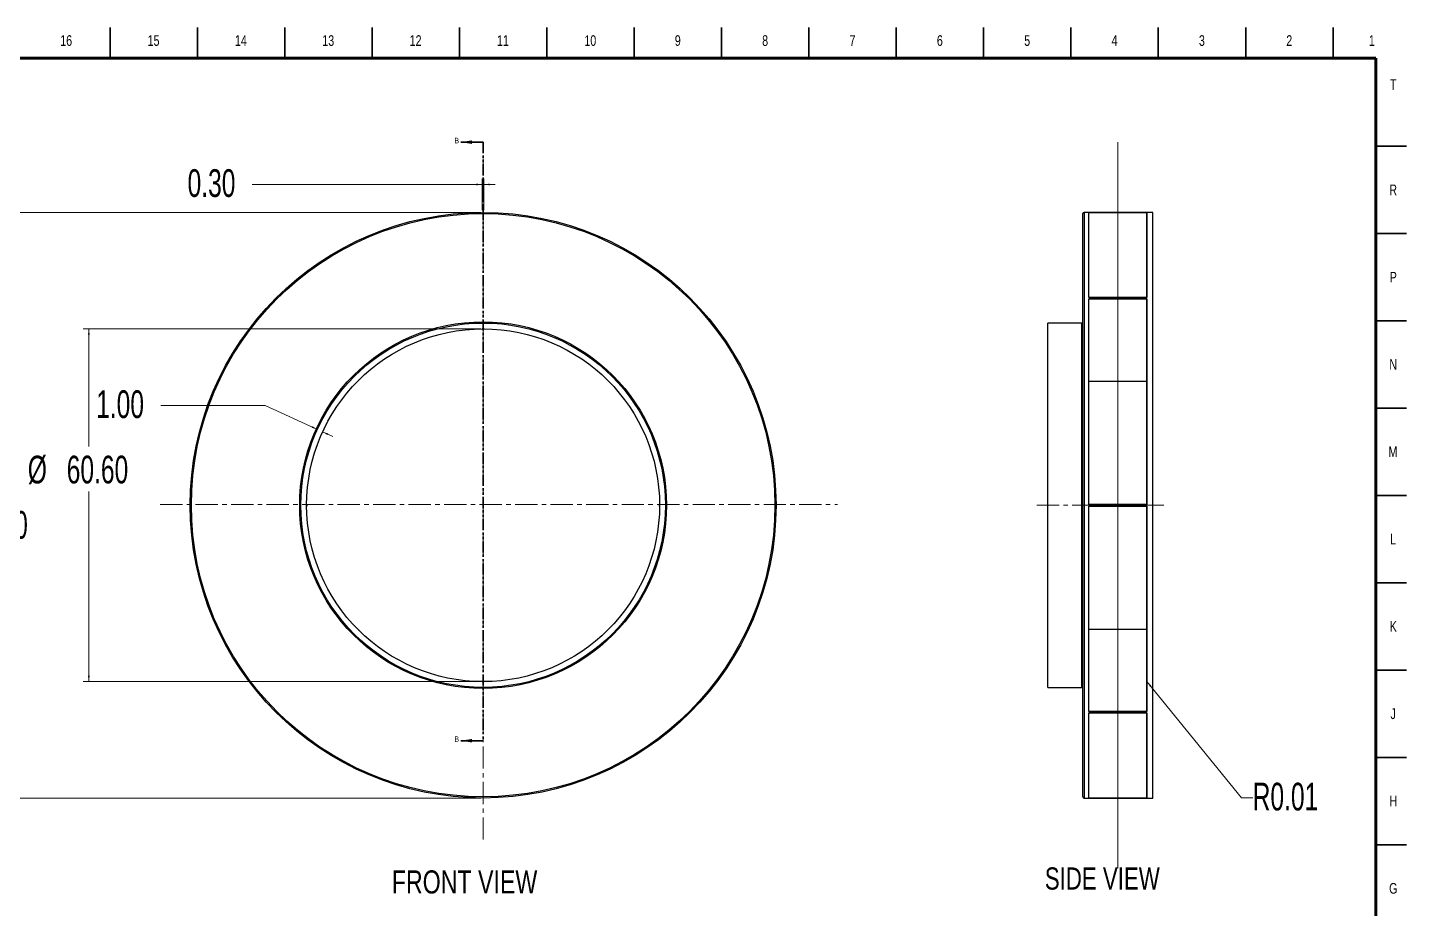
# Model space of a CAD drawing. Header units: millimetres. Extents: x 0 to 119, y 0 to 84.
# Drawn here: x 39.7 to 118.7, y 33.4 to 83.9 of the extents above; entities that cross this region are included whole.
import ezdxf

# ---------------------------------------------------------------- set-up
doc = ezdxf.new("R2010")
doc.units = ezdxf.units.MM
doc.linetypes.add('CENTERX2', pattern=[2.032, 1.27, -0.254, 0.254, -0.254])
doc.linetypes.add('PHANTOM', pattern=[1.27, 0.635, -0.127, 0.127, -0.127, 0.127, -0.127])
doc.styles.add('SLDTEXTSTYLE0', font='TXT', dxfattribs={"width": 0.75})
doc.styles.add('SLDTEXTSTYLE2', font='TXT', dxfattribs={"width": 0.663})
doc.dimstyles.new('SLDDIMSTYLE0', dxfattribs={"dimtxt": 1.467611, "dimasz": 0.3302, "dimexe": 0, "dimexo": 0.0625, "dimgap": 0.366903, "dimtad": 0, "dimtih": 1, "dimtoh": 1, "dimlfac": 3, "dimrnd": 1e-09, "dimzin": 4, "dimdsep": 46, "dimtxsty": 'SLDTEXTSTYLE2', "dimsah": 1, "dimcen": 0.09, "dimadec": 0, "dimazin": 1, "dimtfac": 1, "dimtofl": 0, "dimtmove": 0, "dimatfit": 3, "dimfxl": 0, "dimfrac": 2, "dimtolj": 1, "dimtzin": 12, "dimarcsym": 0})
doc.dimstyles.new('SLDDIMSTYLE1', dxfattribs={"dimtxt": 1.467611, "dimasz": 0.3302, "dimexe": 0, "dimexo": 0.0625, "dimgap": 0.366903, "dimtad": 0, "dimtih": 1, "dimtoh": 1, "dimlfac": 3, "dimrnd": 1e-09, "dimzin": 0, "dimdsep": 46, "dimtxsty": 'SLDTEXTSTYLE2', "dimsah": 1, "dimcen": 0.09, "dimadec": 0, "dimazin": 0, "dimtfac": 1, "dimtmove": 0, "dimatfit": 0, "dimfxl": 0, "dimfrac": 2, "dimtolj": 1, "dimtzin": 12, "dimarcsym": 0})
doc.dimstyles.new('SLDDIMSTYLE2', dxfattribs={"dimtxt": 1.467611, "dimasz": 0.3302, "dimexe": 0, "dimexo": 0.0625, "dimgap": 0.366903, "dimtad": 0, "dimtih": 1, "dimtoh": 1, "dimlfac": 3, "dimrnd": 1e-09, "dimzin": 4, "dimdsep": 46, "dimtxsty": 'SLDTEXTSTYLE2', "dimsah": 1, "dimcen": 0.09, "dimadec": 0, "dimazin": 1, "dimtfac": 1, "dimtmove": 0, "dimatfit": 0, "dimfxl": 0, "dimfrac": 2, "dimtolj": 1, "dimtzin": 12, "dimarcsym": 0})
doc.dimstyles.new('SLDDIMSTYLE3', dxfattribs={"dimtxt": 1.467611, "dimasz": 0.3302, "dimexe": 0, "dimexo": 0.0625, "dimgap": 0.366903, "dimtad": 0, "dimtih": 1, "dimtoh": 1, "dimlfac": 3, "dimrnd": 1e-09, "dimdsep": 46, "dimtxsty": 'SLDTEXTSTYLE2', "dimsah": 1, "dimcen": 0, "dimadec": 0, "dimazin": 2, "dimtfac": 1, "dimtofl": 0, "dimtmove": 0, "dimatfit": 3, "dimfxl": 0, "dimfrac": 2, "dimtolj": 1, "dimtzin": 12, "dimarcsym": 0})

# ---------------------------------------------------------------- blocks, each defined once
blk = doc.blocks.new('_D')
at = {"color": 7, "linetype": 'Continuous', "lineweight": 0}
for p, q in [((65.675, 73.265), (36.918, 73.265)), ((37.235, 73.265), (37.235, 56.695)), ((37.235, 39.731), (37.235, 54.119)), ((65.675, 39.731), (36.918, 39.731))]:
    blk.add_line(p, q, dxfattribs=at)
at = {"color": 7, "linetype": 'Continuous', "lineweight": 18}
for points in [[(37.235, 73.265), (37.184, 72.934), (37.286, 72.934)], [(37.235, 39.731), (37.286, 40.061), (37.184, 40.061)]]:
    blk.add_solid(points, dxfattribs=at)
at = {"color": 7, "linetype": 'Continuous', "lineweight": 18, "char_height": 1.5875, "attachment_point": 1, "style": 'SLDTEXTSTYLE2'}
for s, insert in [('%%c', (33.211, 56.166)), ('100.60', (35.439, 56.166))]:
    blk.add_mtext(s, dxfattribs=dict(at, insert=insert))
blk = doc.blocks.new('_D_1')
at = {"color": 7, "linetype": 'Continuous', "lineweight": 0}
for p, q in [((65.675, 66.598), (42.918, 66.598)), ((43.235, 66.598), (43.235, 59.863)), ((43.235, 46.398), (43.235, 57.287)), ((65.675, 46.398), (42.918, 46.398))]:
    blk.add_line(p, q, dxfattribs=at)
at = {"color": 7, "linetype": 'Continuous', "lineweight": 18}
for points in [[(43.235, 66.598), (43.184, 66.268), (43.286, 66.268)], [(43.235, 46.398), (43.286, 46.728), (43.184, 46.728)]]:
    blk.add_solid(points, dxfattribs=at)
at = {"color": 7, "linetype": 'Continuous', "lineweight": 18, "char_height": 1.5875, "attachment_point": 1, "style": 'SLDTEXTSTYLE2'}
for s, insert in [('%%c', (39.74, 59.334)), ('60.60', (41.968, 59.334))]:
    blk.add_mtext(s, dxfattribs=dict(at, insert=insert))
blk = doc.blocks.new('_D_2')
at = {"color": 7, "linetype": 'Continuous', "lineweight": 0}
for p, q in [((65.752, 73.391), (65.752, 75.182)), ((65.852, 73.391), (65.852, 75.182)), ((65.752, 74.865), (52.59, 74.865)), ((65.852, 74.865), (66.487, 74.865))]:
    blk.add_line(p, q, dxfattribs=at)
at = {"color": 7, "linetype": 'Continuous', "lineweight": 18}
for points in [[(65.752, 74.865), (65.422, 74.915), (65.422, 74.814)], [(65.852, 74.865), (66.182, 74.814), (66.182, 74.915)]]:
    blk.add_solid(points, dxfattribs=at)
at = {"color": 7, "linetype": 'Continuous', "lineweight": 18, "insert": (48.886, 75.738), "char_height": 1.5875, "attachment_point": 1, "style": 'SLDTEXTSTYLE2'}
blk.add_mtext('0.30', dxfattribs=at)
blk = doc.blocks.new('_D_3')
at = {"color": 7, "linetype": 'Continuous', "lineweight": 0}
for p, q in [((53.33, 62.202), (47.357, 62.202)), ((56.314, 60.837), (53.33, 62.202)), ((56.261, 60.722), (56.182, 60.549)), ((56.564, 60.583), (56.485, 60.41)), ((56.617, 60.699), (57.195, 60.435))]:
    blk.add_line(p, q, dxfattribs=at)
at = {"color": 7, "linetype": 'Continuous', "lineweight": 18}
for points in [[(56.314, 60.837), (56.035, 61.021), (55.993, 60.929)], [(56.617, 60.699), (56.896, 60.515), (56.939, 60.608)]]:
    blk.add_solid(points, dxfattribs=at)
at = {"color": 7, "linetype": 'Continuous', "lineweight": 18, "insert": (43.653, 63.076), "char_height": 1.5875, "attachment_point": 1, "style": 'SLDTEXTSTYLE2'}
blk.add_mtext('1.00', dxfattribs=at)
blk = doc.blocks.new('_D_4')
at = {"color": 7, "linetype": 'Continuous', "lineweight": 0}
for p, q in [((103.796, 46.398), (109.215, 39.733)), ((109.215, 39.733), (109.85, 39.733))]:
    blk.add_line(p, q, dxfattribs=at)
at = {"color": 7, "linetype": 'Continuous', "lineweight": 18}
blk.add_solid([(103.796, 46.398), (103.965, 46.11), (104.044, 46.174)], dxfattribs=at)
at = {"color": 7, "linetype": 'Continuous', "lineweight": 18, "insert": (109.85, 40.606), "char_height": 1.5875, "attachment_point": 1, "style": 'SLDTEXTSTYLE2'}
blk.add_mtext('R0.01', dxfattribs=at)

msp = doc.modelspace()

# ---------------------------------------------------------------- linework, layer by layer
at = {"color": 7, "linetype": 'Continuous', "lineweight": 35}
for p, q in [((44.45, 82.1), (44.45, 83.85)), ((49.45, 82.1), (49.45, 83.85)), ((54.45, 82.1), (54.45, 83.85)), ((59.45, 83.8501), (59.45, 82.0999)), ((59.45, 82.1), (59.45, 83.85)), ((64.45, 82.1), (64.45, 83.85)), ((69.45, 82.1), (69.45, 83.85)), ((74.45, 82.1), (74.45, 83.85)), ((79.45, 82.1), (79.45, 83.85)), ((84.45, 82.1), (84.45, 83.85)), ((89.45, 82.1), (89.45, 83.85)), ((94.45, 82.1), (94.45, 83.85)), ((99.45, 82.1), (99.45, 83.85)), ((104.45, 82.1), (104.45, 83.85)), ((109.45, 82.1), (109.45, 83.85)), ((114.45, 82.1), (114.45, 83.85)), ((65.802, 77.2885), (64.532, 77.2885)), ((116.9, 77.05), (118.65, 77.05)), ((116.9, 72.05), (118.65, 72.05)), ((116.9, 67.05), (118.65, 67.05)), ((116.9, 62.05), (118.65, 62.05)), ((116.9, 57.05), (118.65, 57.05)), ((116.9, 52.05), (118.65, 52.05)), ((116.9, 47.05), (118.65, 47.05)), ((65.802, 43.0111), (64.532, 43.0111)), ((118.6501, 42.05), (116.8999, 42.05)), ((116.9, 42.05), (118.65, 42.05)), ((116.9, 37.05), (118.65, 37.05))]:
    msp.add_line(p, q, dxfattribs=at)
at = {"color": 7, "linetype": 'Continuous', "lineweight": 70}
for p, q in [((2, 82.1), (116.9, 82.1)), ((116.9, 82.1), (116.9, 2))]:
    msp.add_line(p, q, dxfattribs=at)
at = {"color": 7, "linetype": 'PHANTOM', "lineweight": 35}
msp.add_line((65.802, 77.2885), (65.802, 43.0111), dxfattribs=at)
at = {"color": 7, "linetype": 'Continuous', "lineweight": 18}
msp.add_line((102.1294, 77.2885), (102.1294, 35.7072), dxfattribs=at)
at = {"color": 7, "linetype": 'CENTERX2', "lineweight": 18}
for p, q in [((65.802, 37.3488), (65.802, 76.361)), ((47.3165, 56.5462), (86.0858, 56.5462)), ((97.4952, 56.4978), (104.7652, 56.4978))]:
    msp.add_line(p, q, dxfattribs=at)
at = {"color": 7, "linetype": 'Continuous', "lineweight": 25}
for p, q in [((100.1302, 56.4978), (100.1302, 73.1978)), ((104.1302, 73.2645), (100.1969, 73.2645)), ((100.4636, 73.2644), (103.7952, 73.2644)), ((100.4636, 68.3878), (100.4636, 73.2644)), ((103.7952, 73.2628), (100.4636, 73.2628)), ((103.7952, 73.2644), (103.7952, 73.2628)), ((103.7969, 68.389), (103.7969, 73.2628)), ((103.7986, 73.2644), (103.7986, 68.3901)), ((104.1302, 56.4978), (104.1302, 73.2645)), ((103.7952, 68.3883), (100.4636, 68.3883)), ((103.7952, 68.3878), (100.4636, 68.3878)), ((100.4636, 68.3194), (103.7952, 68.3194)), ((100.4636, 56.5462), (100.4636, 68.3194)), ((103.7952, 68.3171), (100.4636, 68.3171)), ((103.7952, 68.3194), (103.7952, 68.3171)), ((103.7952, 63.6042), (103.7952, 68.3171)), ((103.7969, 56.5495), (103.7969, 68.3159)), ((103.7986, 68.3171), (103.7986, 56.5495)), ((100.0636, 66.9312), (98.1302, 66.9312)), ((98.1302, 56.4978), (98.1302, 66.9312)), ((58.6249, 63.6018), (58.6237, 63.603)), ((58.6968, 63.6761), (58.698, 63.6749)), ((72.9059, 63.6749), (72.9071, 63.6761)), ((72.9802, 63.603), (72.979, 63.6018)), ((100.4636, 63.6042), (103.7952, 63.6042)), ((98.1302, 46.0645), (98.1302, 56.4978)), ((100.1302, 39.7978), (100.1302, 56.4978)), ((100.4636, 56.5478), (103.7952, 56.5478)), ((103.7952, 56.5462), (100.4636, 56.5462)), ((100.4636, 56.4495), (103.7952, 56.4495)), ((100.4636, 44.6762), (100.4636, 56.4495)), ((103.7952, 56.4478), (100.4636, 56.4478)), ((103.7952, 56.5478), (103.7952, 56.5462)), ((103.7952, 56.4495), (103.7952, 56.4478)), ((103.7969, 44.6798), (103.7969, 56.4462)), ((103.7986, 56.4462), (103.7986, 44.6786)), ((104.1302, 39.7312), (104.1302, 56.4978)), ((58.6237, 49.3927), (58.6249, 49.3939)), ((58.698, 49.3208), (58.6968, 49.3196)), ((72.9071, 49.3196), (72.9059, 49.3208)), ((72.979, 49.3939), (72.9802, 49.3927)), ((100.4636, 49.3915), (103.7952, 49.3915)), ((103.7952, 44.6786), (103.7952, 49.3915)), ((98.1302, 46.0645), (100.0636, 46.0645)), ((100.4636, 44.6786), (103.7952, 44.6786)), ((103.7952, 44.6762), (100.4636, 44.6762)), ((100.4636, 44.6079), (103.7952, 44.6079)), ((100.4636, 39.7312), (100.4636, 44.6079)), ((100.4636, 44.6074), (103.7952, 44.6074)), ((103.7952, 44.6786), (103.7952, 44.6762)), ((103.7969, 39.7329), (103.7969, 44.6067)), ((103.7986, 44.6055), (103.7986, 39.7313)), ((100.1969, 39.7312), (104.1302, 39.7312)), ((100.4636, 39.7329), (103.7952, 39.7329)), ((103.7952, 39.7312), (100.4636, 39.7312)), ((103.7952, 39.7329), (103.7952, 39.7312))]:
    msp.add_line(p, q, dxfattribs=at)
at = {"color": 1, "linetype": 'Continuous', "lineweight": 25}
for p, q in [((100.1969, 73.2645), (100.1969, 56.4978)), ((103.7952, 68.3883), (103.7952, 73.2628)), ((103.7952, 68.3878), (103.7952, 68.3883)), ((65.7503, 66.596), (65.7503, 66.5977)), ((65.8536, 66.5977), (65.8536, 66.596)), ((100.0636, 56.4978), (100.0636, 66.9312)), ((55.7021, 56.5495), (55.7038, 56.5495)), ((55.7038, 56.4462), (55.7021, 56.4462)), ((75.9002, 56.5495), (75.9018, 56.5495)), ((75.9018, 56.4462), (75.9002, 56.4462)), ((100.0636, 46.0645), (100.0636, 56.4978)), ((100.1969, 56.4978), (100.1969, 39.7312)), ((65.7503, 46.398), (65.7503, 46.3996)), ((65.8536, 46.3996), (65.8536, 46.398)), ((103.7952, 44.6079), (103.7952, 44.6074)), ((103.7952, 39.7329), (103.7952, 44.6074))]:
    msp.add_line(p, q, dxfattribs=at)
at = {"color": 7, "linetype": 'Continuous', "lineweight": 25}
for radius in [16.7667, 16.7, 10.5, 10.4333, 10.1]:
    msp.add_circle((65.802, 56.4978), radius, dxfattribs=at)
for centre, radius, start, end in [((100.1969, 73.1978), 0.0667, 90, 180), ((103.7986, 73.2628), 0.00167, 89.999864, 179.999864), ((103.7984, 68.3887), 0.00149, 82.004389, 168.69044), ((103.7984, 68.3156), 0.00149, 81.89667, 168.465204), ((65.802, 56.4978), 10.0983, 89.706853, 90.293147), ((100.0636, 66.9978), 0.0667, 270, 0), ((65.802, 56.4978), 10.0983, 134.706853, 135.293147), ((65.802, 56.4978), 10.0983, 44.706853, 45.293147), ((65.802, 56.4978), 10.0983, 179.706853, 180.293147), ((65.802, 56.4978), 10.0983, 359.706853, 0.293147), ((103.7982, 56.4143), 0.1352, 89.823432, 90.529717), ((103.7982, 56.5814), 0.1352, 269.470283, 270.176568), ((65.802, 56.4978), 10.0983, 224.706853, 225.293147), ((65.802, 56.4978), 10.0983, 314.706853, 315.293147), ((65.802, 56.4978), 10.0983, 269.706853, 270.293147), ((100.0636, 45.9978), 0.0667, 0, 90), ((103.7984, 44.6801), 0.00149, 191.534796, 278.10333), ((103.7984, 44.607), 0.00149, 191.30956, 277.995611), ((100.1969, 39.7978), 0.0667, 180, 270), ((103.7986, 39.7329), 0.00167, 180.000136, 270.000136)]:
    msp.add_arc(centre, radius, start, end, dxfattribs=at)
for points, knots in [([(103.7986, 73.2644), (103.7986, 73.2644), (103.7985, 73.2644), (103.7985, 73.2644), (103.7984, 73.2644), (103.7983, 73.2644), (103.7981, 73.2644), (103.7979, 73.2644), (103.7976, 73.2644), (103.7973, 73.2644), (103.797, 73.2644), (103.7967, 73.2644), (103.7963, 73.2644), (103.796, 73.2644), (103.7956, 73.2644), (103.7952, 73.2644)], [0, 0, 0, 0, 0.00002208957, 0.00002208957, 0.00002208957, 0.00005594473, 0.00005594473, 0.00005594473, 0.00008979878, 0.00008979878, 0.00008979878, 0.00012365171, 0.00012365171, 0.00012365171, 0.00015750398, 0.00015750398, 0.00015750398, 0.00015750398]), ([(103.7952, 73.2628), (103.7954, 73.2628), (103.7956, 73.2628), (103.7958, 73.2628), (103.796, 73.2628), (103.7961, 73.2628), (103.7963, 73.2628), (103.7964, 73.2628), (103.7966, 73.2628), (103.7967, 73.2628), (103.7968, 73.2628), (103.7968, 73.2628), (103.7969, 73.2628), (103.7969, 73.2628), (103.7969, 73.2628), (103.7969, 73.2628)], [0, 0, 0, 0, 0.000016788522, 0.000016788522, 0.000016788522, 0.000033577084, 0.000033577084, 0.000033577084, 0.000050365747, 0.000050365747, 0.000050365747, 0.000067154549, 0.000067154549, 0.000067154549, 0.000078108655, 0.000078108655, 0.000078108655, 0.000078108655]), ([(77.6228, 68.3885), (77.6227, 68.3887), (77.6223, 68.3891), (77.6217, 68.3897), (77.6213, 68.3901), (77.6212, 68.3901)], [0, 0, 0, 0, 0.3824151, 0.8684296, 1, 1, 1, 1]), ([(77.6236, 68.3878), (77.6235, 68.3878), (77.6235, 68.3879), (77.6232, 68.3882), (77.6229, 68.3885), (77.6228, 68.3885)], [0, 0, 0, 0, 0.4214587, 0.8959237, 1, 1, 1, 1]), ([(103.7952, 68.3878), (103.7955, 68.3878), (103.7957, 68.3878), (103.796, 68.3879), (103.7963, 68.3879), (103.7967, 68.388), (103.797, 68.3882), (103.7973, 68.3883), (103.7976, 68.3885), (103.7978, 68.3887), (103.7981, 68.3889), (103.7983, 68.3891), (103.7984, 68.3894), (103.7985, 68.3896), (103.7986, 68.3899), (103.7986, 68.3901)], [0, 0, 0, 0, 0.00002208648, 0.00002208648, 0.00002208648, 0.00005593931, 0.00005593931, 0.00005593931, 0.00008979325, 0.00008979325, 0.00008979325, 0.00012364833, 0.00012364833, 0.00012364833, 0.00015750408, 0.00015750408, 0.00015750408, 0.00015750408]), ([(103.7969, 68.389), (103.7969, 68.389), (103.7969, 68.389), (103.7969, 68.3889), (103.7966, 68.3887), (103.7963, 68.3885), (103.7958, 68.3883), (103.7954, 68.3883), (103.7952, 68.3883)], [0, 0, 0, 0, 0.065324, 0.3254832, 0.5109336, 0.6734922, 0.844207, 1, 1, 1, 1]), ([(103.7986, 68.3171), (103.7986, 68.3172), (103.7985, 68.3174), (103.7985, 68.3176), (103.7984, 68.3179), (103.7983, 68.3181), (103.7981, 68.3183), (103.7979, 68.3186), (103.7976, 68.3188), (103.7973, 68.3189), (103.797, 68.3191), (103.7967, 68.3192), (103.7963, 68.3193), (103.796, 68.3194), (103.7956, 68.3194), (103.7952, 68.3194)], [0, 0, 0, 0, 0.00002208957, 0.00002208957, 0.00002208957, 0.00005594473, 0.00005594473, 0.00005594473, 0.00008979878, 0.00008979878, 0.00008979878, 0.00012365171, 0.00012365171, 0.00012365171, 0.00015750398, 0.00015750398, 0.00015750398, 0.00015750398]), ([(103.7952, 68.3171), (103.7954, 68.3171), (103.7956, 68.3171), (103.7958, 68.317), (103.796, 68.317), (103.7961, 68.3169), (103.7963, 68.3168), (103.7964, 68.3167), (103.7966, 68.3166), (103.7967, 68.3165), (103.7968, 68.3164), (103.7968, 68.3163), (103.7969, 68.3162), (103.7969, 68.3161), (103.7969, 68.316), (103.7969, 68.3159)], [0, 0, 0, 0, 0.000016788522, 0.000016788522, 0.000016788522, 0.000033577084, 0.000033577084, 0.000033577084, 0.000050365747, 0.000050365747, 0.000050365747, 0.000067154549, 0.000067154549, 0.000067154549, 0.000078108655, 0.000078108655, 0.000078108655, 0.000078108655]), ([(65.752, 66.5977), (65.752, 66.5977), (65.7519, 66.5977), (65.7519, 66.5977), (65.7519, 66.5976), (65.7518, 66.5976), (65.7517, 66.5975), (65.7517, 66.5974), (65.7515, 66.5973), (65.7514, 66.5972), (65.7512, 66.597), (65.7511, 66.5968), (65.7509, 66.5966), (65.7507, 66.5964), (65.7505, 66.5963), (65.7503, 66.5961), (65.7503, 66.5961), (65.7503, 66.5961), (65.7503, 66.596)], [0, 0, 0, 0, 0.000013294681, 0.000013294681, 0.000013294681, 0.000026479093, 0.000026479093, 0.000026479093, 0.000045177938, 0.000045177938, 0.000045177938, 0.000071269567, 0.000071269567, 0.000071269567, 0.000093866294, 0.000093866294, 0.000093866294, 0.000095280552, 0.000095280552, 0.000095280552, 0.000095280552]), ([(58.6249, 63.6042), (58.6249, 63.6042), (58.6249, 63.6042), (58.6249, 63.6041), (58.6249, 63.604), (58.6249, 63.604), (58.6249, 63.6039), (58.6249, 63.6037), (58.6249, 63.6036), (58.6249, 63.6034), (58.6249, 63.6032), (58.6249, 63.6029), (58.6249, 63.6026), (58.6249, 63.6024), (58.6249, 63.6021), (58.6249, 63.6019), (58.6249, 63.6018), (58.6249, 63.6018), (58.6249, 63.6018)], [0, 0, 0, 0, 0.000013294681, 0.000013294681, 0.000013294681, 0.000026479093, 0.000026479093, 0.000026479093, 0.000045177938, 0.000045177938, 0.000045177938, 0.000071269567, 0.000071269567, 0.000071269567, 0.000093866294, 0.000093866294, 0.000093866294, 0.000095280552, 0.000095280552, 0.000095280552, 0.000095280552]), ([(58.6956, 63.6749), (58.6956, 63.6749), (58.6957, 63.6749), (58.6957, 63.6749), (58.6958, 63.6749), (58.6958, 63.6749), (58.6959, 63.6749), (58.6961, 63.6749), (58.6962, 63.6749), (58.6964, 63.6749), (58.6966, 63.6749), (58.6969, 63.6749), (58.6972, 63.6749), (58.6974, 63.6749), (58.6977, 63.6749), (58.6979, 63.6749), (58.698, 63.6749), (58.698, 63.6749), (58.698, 63.6749)], [0, 0, 0, 0, 0.000013294681, 0.000013294681, 0.000013294681, 0.000026479093, 0.000026479093, 0.000026479093, 0.000045177938, 0.000045177938, 0.000045177938, 0.000071269567, 0.000071269567, 0.000071269567, 0.000093866294, 0.000093866294, 0.000093866294, 0.000095280552, 0.000095280552, 0.000095280552, 0.000095280552]), ([(72.9083, 63.6749), (72.9083, 63.6749), (72.9083, 63.6749), (72.9082, 63.6749), (72.9082, 63.6749), (72.9081, 63.6749), (72.908, 63.6749), (72.9079, 63.6749), (72.9077, 63.6749), (72.9075, 63.6749), (72.9073, 63.6749), (72.907, 63.6749), (72.9067, 63.6749), (72.9065, 63.6749), (72.9062, 63.6749), (72.906, 63.6749), (72.906, 63.6749), (72.906, 63.6749), (72.9059, 63.6749)], [0, 0, 0, 0, 0.000013294681, 0.000013294681, 0.000013294681, 0.000026479093, 0.000026479093, 0.000026479093, 0.000045177938, 0.000045177938, 0.000045177938, 0.000071269567, 0.000071269567, 0.000071269567, 0.000093866294, 0.000093866294, 0.000093866294, 0.000095280552, 0.000095280552, 0.000095280552, 0.000095280552]), ([(72.979, 63.6042), (72.979, 63.6042), (72.979, 63.6042), (72.979, 63.6041), (72.979, 63.604), (72.979, 63.604), (72.979, 63.6039), (72.979, 63.6037), (72.979, 63.6036), (72.979, 63.6034), (72.979, 63.6032), (72.979, 63.6029), (72.979, 63.6026), (72.979, 63.6024), (72.979, 63.6021), (72.979, 63.6019), (72.979, 63.6018), (72.979, 63.6018), (72.979, 63.6018)], [0, 0, 0, 0, 0.000013294681, 0.000013294681, 0.000013294681, 0.000026479093, 0.000026479093, 0.000026479093, 0.000045177938, 0.000045177938, 0.000045177938, 0.000071269567, 0.000071269567, 0.000071269567, 0.000093866294, 0.000093866294, 0.000093866294, 0.000095280552, 0.000095280552, 0.000095280552, 0.000095280552]), ([(55.7021, 56.5478), (55.7021, 56.5478), (55.7021, 56.5479), (55.7021, 56.5479), (55.7022, 56.5479), (55.7022, 56.548), (55.7023, 56.5481), (55.7024, 56.5481), (55.7025, 56.5483), (55.7026, 56.5484), (55.7028, 56.5486), (55.703, 56.5488), (55.7032, 56.5489), (55.7034, 56.5491), (55.7036, 56.5493), (55.7037, 56.5495), (55.7037, 56.5495), (55.7038, 56.5495), (55.7038, 56.5495)], [0, 0, 0, 0, 0.000013294681, 0.000013294681, 0.000013294681, 0.000026479093, 0.000026479093, 0.000026479093, 0.000045177938, 0.000045177938, 0.000045177938, 0.000071269567, 0.000071269567, 0.000071269567, 0.000093866294, 0.000093866294, 0.000093866294, 0.000095280552, 0.000095280552, 0.000095280552, 0.000095280552]), ([(55.7021, 56.4478), (55.7021, 56.4478), (55.7021, 56.4478), (55.7021, 56.4478), (55.7022, 56.4477), (55.7022, 56.4477), (55.7023, 56.4476), (55.7024, 56.4475), (55.7025, 56.4474), (55.7026, 56.4473), (55.7028, 56.4471), (55.703, 56.4469), (55.7032, 56.4467), (55.7034, 56.4466), (55.7036, 56.4464), (55.7037, 56.4462), (55.7037, 56.4462), (55.7038, 56.4462), (55.7038, 56.4462)], [0, 0, 0, 0, 0.000013294681, 0.000013294681, 0.000013294681, 0.000026479093, 0.000026479093, 0.000026479093, 0.000045177938, 0.000045177938, 0.000045177938, 0.000071269567, 0.000071269567, 0.000071269567, 0.000093866294, 0.000093866294, 0.000093866294, 0.000095280552, 0.000095280552, 0.000095280552, 0.000095280552]), ([(103.7952, 56.5462), (103.7955, 56.5462), (103.7957, 56.5462), (103.796, 56.5463), (103.7963, 56.5463), (103.7967, 56.5465), (103.797, 56.5467), (103.7973, 56.5469), (103.7976, 56.5471), (103.7978, 56.5474), (103.7981, 56.5477), (103.7983, 56.5481), (103.7984, 56.5484), (103.7985, 56.5488), (103.7986, 56.5491), (103.7986, 56.5495)], [0, 0, 0, 0, 0.00002208648, 0.00002208648, 0.00002208648, 0.00005593931, 0.00005593931, 0.00005593931, 0.00008979325, 0.00008979325, 0.00008979325, 0.00012364833, 0.00012364833, 0.00012364833, 0.00015750408, 0.00015750408, 0.00015750408, 0.00015750408]), ([(103.7969, 56.5495), (103.7969, 56.5493), (103.7969, 56.5491), (103.7968, 56.549), (103.7968, 56.5488), (103.7967, 56.5486), (103.7965, 56.5485), (103.7964, 56.5483), (103.7963, 56.5482), (103.7961, 56.5481), (103.796, 56.548), (103.7958, 56.5479), (103.7956, 56.5479), (103.7955, 56.5479), (103.7954, 56.5478), (103.7952, 56.5478)], [0, 0, 0, 0, 0.000016788928, 0.000016788928, 0.000016788928, 0.000033577805, 0.000033577805, 0.000033577805, 0.000050366569, 0.000050366569, 0.000050366569, 0.000067155197, 0.000067155197, 0.000067155197, 0.000078108681, 0.000078108681, 0.000078108681, 0.000078108681]), ([(103.7986, 56.4462), (103.7986, 56.4464), (103.7985, 56.4467), (103.7985, 56.4469), (103.7984, 56.4473), (103.7983, 56.4476), (103.7981, 56.4479), (103.7979, 56.4483), (103.7976, 56.4485), (103.7973, 56.4488), (103.797, 56.449), (103.7967, 56.4492), (103.7963, 56.4493), (103.796, 56.4494), (103.7956, 56.4495), (103.7952, 56.4495)], [0, 0, 0, 0, 0.00002208957, 0.00002208957, 0.00002208957, 0.00005594473, 0.00005594473, 0.00005594473, 0.00008979878, 0.00008979878, 0.00008979878, 0.00012365171, 0.00012365171, 0.00012365171, 0.00015750398, 0.00015750398, 0.00015750398, 0.00015750398]), ([(103.7952, 56.4478), (103.7954, 56.4478), (103.7956, 56.4478), (103.7958, 56.4477), (103.796, 56.4477), (103.7961, 56.4476), (103.7963, 56.4475), (103.7964, 56.4474), (103.7966, 56.4472), (103.7967, 56.4471), (103.7968, 56.4469), (103.7968, 56.4467), (103.7969, 56.4465), (103.7969, 56.4464), (103.7969, 56.4463), (103.7969, 56.4462)], [0, 0, 0, 0, 0.000016788522, 0.000016788522, 0.000016788522, 0.000033577084, 0.000033577084, 0.000033577084, 0.000050365747, 0.000050365747, 0.000050365747, 0.000067154549, 0.000067154549, 0.000067154549, 0.000078108655, 0.000078108655, 0.000078108655, 0.000078108655]), ([(58.6249, 49.3915), (58.6249, 49.3915), (58.6249, 49.3915), (58.6249, 49.3916), (58.6249, 49.3916), (58.6249, 49.3917), (58.6249, 49.3918), (58.6249, 49.3919), (58.6249, 49.3921), (58.6249, 49.3923), (58.6249, 49.3925), (58.6249, 49.3928), (58.6249, 49.3931), (58.6249, 49.3933), (58.6249, 49.3936), (58.6249, 49.3938), (58.6249, 49.3938), (58.6249, 49.3939), (58.6249, 49.3939)], [0, 0, 0, 0, 0.000013294681, 0.000013294681, 0.000013294681, 0.000026479093, 0.000026479093, 0.000026479093, 0.000045177938, 0.000045177938, 0.000045177938, 0.000071269567, 0.000071269567, 0.000071269567, 0.000093866294, 0.000093866294, 0.000093866294, 0.000095280552, 0.000095280552, 0.000095280552, 0.000095280552]), ([(58.6956, 49.3208), (58.6956, 49.3208), (58.6957, 49.3208), (58.6957, 49.3208), (58.6958, 49.3208), (58.6958, 49.3208), (58.6959, 49.3208), (58.6961, 49.3208), (58.6962, 49.3208), (58.6964, 49.3208), (58.6966, 49.3208), (58.6969, 49.3208), (58.6972, 49.3208), (58.6974, 49.3208), (58.6977, 49.3208), (58.6979, 49.3208), (58.698, 49.3208), (58.698, 49.3208), (58.698, 49.3208)], [0, 0, 0, 0, 0.000013294681, 0.000013294681, 0.000013294681, 0.000026479093, 0.000026479093, 0.000026479093, 0.000045177938, 0.000045177938, 0.000045177938, 0.000071269567, 0.000071269567, 0.000071269567, 0.000093866294, 0.000093866294, 0.000093866294, 0.000095280552, 0.000095280552, 0.000095280552, 0.000095280552]), ([(72.9083, 49.3208), (72.9083, 49.3208), (72.9083, 49.3208), (72.9082, 49.3208), (72.9082, 49.3208), (72.9081, 49.3208), (72.908, 49.3208), (72.9079, 49.3208), (72.9077, 49.3208), (72.9075, 49.3208), (72.9073, 49.3208), (72.907, 49.3208), (72.9067, 49.3208), (72.9065, 49.3208), (72.9062, 49.3208), (72.906, 49.3208), (72.906, 49.3208), (72.906, 49.3208), (72.9059, 49.3208)], [0, 0, 0, 0, 0.000013294681, 0.000013294681, 0.000013294681, 0.000026479093, 0.000026479093, 0.000026479093, 0.000045177938, 0.000045177938, 0.000045177938, 0.000071269567, 0.000071269567, 0.000071269567, 0.000093866294, 0.000093866294, 0.000093866294, 0.000095280552, 0.000095280552, 0.000095280552, 0.000095280552]), ([(65.752, 46.398), (65.752, 46.398), (65.7519, 46.398), (65.7519, 46.398), (65.7519, 46.3981), (65.7518, 46.3981), (65.7517, 46.3982), (65.7517, 46.3983), (65.7515, 46.3984), (65.7514, 46.3985), (65.7512, 46.3987), (65.7511, 46.3989), (65.7509, 46.3991), (65.7507, 46.3993), (65.7505, 46.3994), (65.7503, 46.3996), (65.7503, 46.3996), (65.7503, 46.3996), (65.7503, 46.3996)], [0, 0, 0, 0, 0.000013294681, 0.000013294681, 0.000013294681, 0.000026479093, 0.000026479093, 0.000026479093, 0.000045177938, 0.000045177938, 0.000045177938, 0.000071269567, 0.000071269567, 0.000071269567, 0.000093866294, 0.000093866294, 0.000093866294, 0.000095280552, 0.000095280552, 0.000095280552, 0.000095280552]), ([(65.852, 46.398), (65.852, 46.398), (65.852, 46.398), (65.852, 46.398), (65.8521, 46.3981), (65.8521, 46.3981), (65.8522, 46.3982), (65.8523, 46.3983), (65.8524, 46.3984), (65.8525, 46.3985), (65.8527, 46.3987), (65.8529, 46.3989), (65.8531, 46.3991), (65.8532, 46.3993), (65.8534, 46.3994), (65.8536, 46.3996), (65.8536, 46.3996), (65.8536, 46.3996), (65.8536, 46.3996)], [0, 0, 0, 0, 0.000013294681, 0.000013294681, 0.000013294681, 0.000026479093, 0.000026479093, 0.000026479093, 0.000045177938, 0.000045177938, 0.000045177938, 0.000071269567, 0.000071269567, 0.000071269567, 0.000093866294, 0.000093866294, 0.000093866294, 0.000095280552, 0.000095280552, 0.000095280552, 0.000095280552]), ([(53.9804, 44.6079), (53.9804, 44.6079), (53.9805, 44.6078), (53.9807, 44.6076), (53.9809, 44.6073), (53.9809, 44.6073)], [0, 0, 0, 0, 0.4671037, 0.9929544, 1, 1, 1, 1]), ([(53.9809, 44.6073), (53.9812, 44.6071), (53.9816, 44.6067), (53.9823, 44.606), (53.9827, 44.6056), (53.9827, 44.6055)], [0, 0, 0, 0, 0.43798816, 0.88027042, 1, 1, 1, 1]), ([(103.7969, 44.6798), (103.7969, 44.6797), (103.7969, 44.6795), (103.7968, 44.6794), (103.7968, 44.6793), (103.7967, 44.6792), (103.7965, 44.679), (103.7964, 44.6789), (103.7963, 44.6789), (103.7961, 44.6788), (103.796, 44.6787), (103.7958, 44.6787), (103.7956, 44.6786), (103.7955, 44.6786), (103.7954, 44.6786), (103.7952, 44.6786)], [0, 0, 0, 0, 0.000016788928, 0.000016788928, 0.000016788928, 0.000033577805, 0.000033577805, 0.000033577805, 0.000050366569, 0.000050366569, 0.000050366569, 0.000067155197, 0.000067155197, 0.000067155197, 0.000078108681, 0.000078108681, 0.000078108681, 0.000078108681]), ([(103.7952, 44.6762), (103.7955, 44.6762), (103.7957, 44.6763), (103.796, 44.6763), (103.7963, 44.6764), (103.7967, 44.6765), (103.797, 44.6766), (103.7973, 44.6767), (103.7976, 44.6769), (103.7978, 44.6771), (103.7981, 44.6773), (103.7983, 44.6776), (103.7984, 44.6778), (103.7985, 44.6781), (103.7986, 44.6783), (103.7986, 44.6786)], [0, 0, 0, 0, 0.00002208648, 0.00002208648, 0.00002208648, 0.00005593931, 0.00005593931, 0.00005593931, 0.00008979325, 0.00008979325, 0.00008979325, 0.00012364833, 0.00012364833, 0.00012364833, 0.00015750408, 0.00015750408, 0.00015750408, 0.00015750408]), ([(103.7986, 44.6055), (103.7986, 44.6057), (103.7985, 44.6059), (103.7985, 44.6061), (103.7984, 44.6063), (103.7983, 44.6066), (103.7981, 44.6068), (103.7979, 44.607), (103.7976, 44.6072), (103.7973, 44.6074), (103.797, 44.6075), (103.7967, 44.6077), (103.7963, 44.6078), (103.796, 44.6078), (103.7956, 44.6079), (103.7952, 44.6079)], [0, 0, 0, 0, 0.00002208957, 0.00002208957, 0.00002208957, 0.00005594473, 0.00005594473, 0.00005594473, 0.00008979878, 0.00008979878, 0.00008979878, 0.00012365171, 0.00012365171, 0.00012365171, 0.00015750398, 0.00015750398, 0.00015750398, 0.00015750398]), ([(103.7952, 44.6074), (103.7953, 44.6074), (103.7956, 44.6074), (103.7961, 44.6073), (103.7966, 44.6071), (103.7968, 44.6069), (103.7969, 44.6067), (103.7969, 44.6067), (103.7969, 44.6067)], [0, 0, 0, 0, 0.0706432, 0.2582426, 0.4447693, 0.6273854, 0.813463, 1, 1, 1, 1]), ([(103.7969, 39.7329), (103.7969, 39.7329), (103.7969, 39.7329), (103.7968, 39.7329), (103.7968, 39.7329), (103.7967, 39.7329), (103.7965, 39.7329), (103.7964, 39.7329), (103.7963, 39.7329), (103.7961, 39.7329), (103.796, 39.7329), (103.7958, 39.7329), (103.7956, 39.7329), (103.7955, 39.7329), (103.7954, 39.7329), (103.7952, 39.7329)], [0, 0, 0, 0, 0.000016788928, 0.000016788928, 0.000016788928, 0.000033577805, 0.000033577805, 0.000033577805, 0.000050366569, 0.000050366569, 0.000050366569, 0.000067155197, 0.000067155197, 0.000067155197, 0.000078108681, 0.000078108681, 0.000078108681, 0.000078108681]), ([(103.7952, 39.7312), (103.7955, 39.7312), (103.7957, 39.7312), (103.796, 39.7312), (103.7963, 39.7312), (103.7967, 39.7312), (103.797, 39.7312), (103.7973, 39.7312), (103.7976, 39.7312), (103.7978, 39.7312), (103.7981, 39.7312), (103.7983, 39.7313), (103.7984, 39.7313), (103.7985, 39.7313), (103.7986, 39.7313), (103.7986, 39.7313)], [0, 0, 0, 0, 0.00002208648, 0.00002208648, 0.00002208648, 0.00005593931, 0.00005593931, 0.00005593931, 0.00008979325, 0.00008979325, 0.00008979325, 0.00012364833, 0.00012364833, 0.00012364833, 0.00015750408, 0.00015750408, 0.00015750408, 0.00015750408])]:
    msp.add_open_spline(points, degree=3, knots=knots, dxfattribs=at)
at = {"color": 7, "linetype": 'Continuous', "lineweight": 35}
for points in [[(64.532, 77.2885), (65.167, 77.1869), (65.167, 77.3901)], [(64.532, 43.0111), (65.167, 42.9095), (65.167, 43.1127)]]:
    msp.add_solid(points, dxfattribs=at)

# ---------------------------------------------------------------- texts
at = {"color": 7, "linetype": 'Continuous', "lineweight": 0, "style": 'SLDTEXTSTYLE0'}
for s, insert, char_height, attachment_point in [('16', (41.9377, 83.4114), 0.6096, 2), ('15', (46.9377, 83.4114), 0.6096, 2), ('14', (51.9377, 83.4114), 0.6096, 2), ('13', (56.9377, 83.4114), 0.6096, 2), ('12', (61.9377, 83.4114), 0.6096, 2), ('11', (66.9377, 83.4114), 0.6096, 2), ('10', (71.9377, 83.4114), 0.6096, 2), ('9', (76.9439, 83.4114), 0.6096, 2), ('8', (81.9439, 83.4114), 0.6096, 2), ('7', (86.9439, 83.4114), 0.6096, 2), ('6', (91.9439, 83.4114), 0.6096, 2), ('5', (96.9439, 83.4114), 0.6096, 2), ('4', (101.9439, 83.4114), 0.6096, 2), ('3', (106.9439, 83.4114), 0.6096, 2), ('2', (111.9439, 83.4114), 0.6096, 2), ('1', (116.6689, 83.4114), 0.6096, 2), ('T', (117.8983, 80.8864), 0.6096, 2), ('R', (117.8913, 74.8614), 0.6096, 2), ('P', (117.8977, 69.8614), 0.6096, 2), ('N', (117.8947, 64.8614), 0.6096, 2), ('M', (117.879, 59.8614), 0.6096, 2), ('L', (117.8934, 54.8614), 0.6096, 2), ('K', (117.8981, 49.8614), 0.6096, 2), ('J', (117.8945, 44.8614), 0.6096, 2), ('H', (117.8985, 39.8614), 0.6096, 2), ('FRONT VIEW', (60.574, 35.5868), 1.32292, 1), ('SIDE VIEW', (97.9512, 35.7561), 1.27, 1), ('G', (117.8981, 34.8614), 0.6096, 2)]:
    msp.add_mtext(s, dxfattribs=dict(at, insert=insert, char_height=char_height, attachment_point=attachment_point))
at = {"color": 7, "linetype": 'Continuous', "char_height": 0.3175, "attachment_point": 1, "style": 'SLDTEXTSTYLE0'}
for insert in [(64.1588, 77.5406), (64.1588, 43.2633)]:
    msp.add_mtext('B', dxfattribs=dict(at, insert=insert))

# ---------------------------------------------------------------- dimensions: what is measured, and where the dimension line sits
at = {"color": 7, "linetype": 'Continuous', "lineweight": 18}
dim = msp.add_linear_dim(base=(65.852, 74.8645), p1=(65.752, 73.2644), p2=(65.852, 73.2644), dimstyle='SLDDIMSTYLE1', dxfattribs=at)
dim.commit()
dim.dimension.update_dxf_attribs({"geometry": '_D_2', "text_midpoint": (50.7384, 74.8645), "dimtype": 160})
for base, p1, p2, picture, middle in [((37.2353, 73.2645), (65.802, 39.7312), (65.802, 73.2645), '_D', (37.2353, 55.4071)), ((43.2353, 66.5978), (65.802, 46.3978), (65.802, 66.5978), '_D_1', (43.2353, 58.5751))]:
    dim = msp.add_linear_dim(base=base, p1=p1, p2=p2, angle=90, text='%%c<>', dimstyle='SLDDIMSTYLE0', dxfattribs=at)
    dim.commit()
    dim.dimension.update_dxf_attribs({"geometry": picture, "text_midpoint": middle, "dimtype": 160})
dim = msp.add_linear_dim(base=(56.314, 60.8375), p1=(56.6171, 60.6988), p2=(56.314, 60.8375), angle=335.421423, dimstyle='SLDDIMSTYLE2', dxfattribs=at)
dim.commit()
dim.dimension.update_dxf_attribs({"geometry": '_D_3', "text_midpoint": (53.3302, 62.2022), "dimtype": 160})
dim = msp.add_radius_dim(center=(103.79524, 46.39951), mpoint=(103.79629, 46.39822), dimstyle='SLDDIMSTYLE3', dxfattribs=at)
dim.commit()
dim.dimension.update_dxf_attribs({"geometry": '_D_4', "text_midpoint": (112.40766, 39.73284), "dimtype": 164})

doc.saveas('drawing.dxf')
